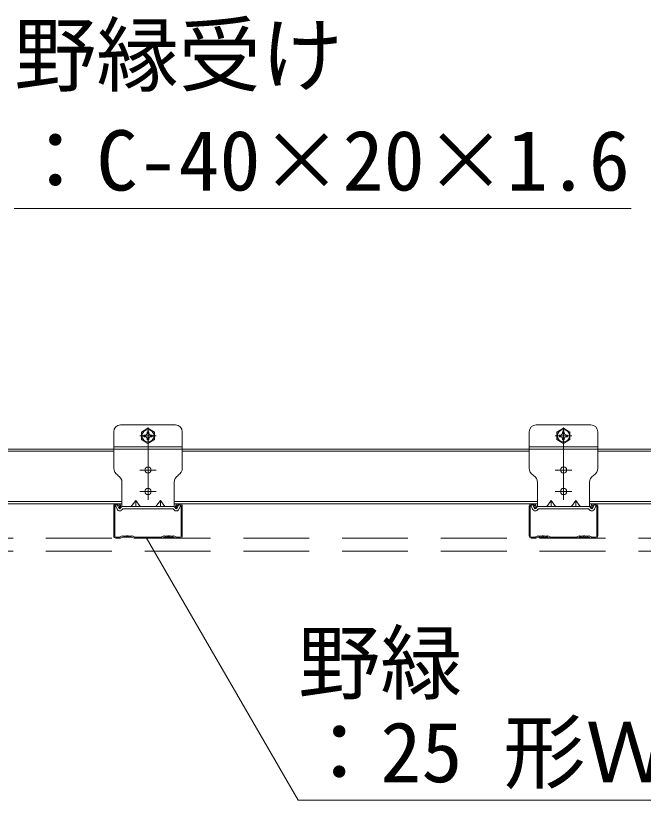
# Model space of a CAD drawing. Units: millimetres at full size, sheet at 1:40; details may follow other scales. Extents: x -7800 to 7800, y -5578 to 5491.
# Drawn here: x -3880 to -3423, y -4281 to -3709 of the extents above; entities that cross this region are included whole.
import ezdxf
from ezdxf.enums import TextEntityAlignment as Align

# ---------------------------------------------------------------- set-up
doc = ezdxf.new("R2010")
doc.units = ezdxf.units.MM
doc.header["$LTSCALE"] = 40
doc.linetypes.add('CHAIN1', pattern=[8, 5, -1, 1, -1])
doc.linetypes.add('DASHED1', pattern=[1.8, 1.2, -0.6])
doc.layers.add('2-6_文字', color=7, linetype='Continuous', lineweight=18)
doc.styles.add('ＭＳ ゴシック', font='')
doc.styles.get('ＭＳ ゴシック').set_extended_font_data('MS Gothic')

msp = doc.modelspace()

# ---------------------------------------------------------------- linework, layer by layer
at = {"layer": '2-6_文字'}
for p, q in [((-3881.55, -3849.66), (-3431.55, -3849.66)), ((-3808.9, -4066.53), (-3808.9, -4088.53)), ((-3808.1, -4066.53), (-3808.1, -4088.53)), ((-3805.9, -4065.03), (-3807.4, -4065.03)), ((-3805.9, -4065.83), (-3807.4, -4065.83)), ((-3804.7, -4068.03), (-3804.7, -4067.03)), ((-3804.7, -4068.03), (-3803.9, -4068.03)), ((-3803.9, -4068.03), (-3803.9, -4067.03)), ((-3763.9, -4067.03), (-3763.9, -4068.03)), ((-3763.9, -4068.03), (-3763.1, -4068.03)), ((-3763.1, -4067.03), (-3763.1, -4068.03)), ((-3760.4, -4065.03), (-3761.9, -4065.03)), ((-3760.4, -4065.83), (-3761.9, -4065.83)), ((-3759.7, -4088.53), (-3759.7, -4066.53)), ((-3758.9, -4088.53), (-3758.9, -4066.53)), ((-3505.9, -4066.53), (-3505.9, -4088.53)), ((-3505.1, -4066.53), (-3505.1, -4088.53)), ((-3502.9, -4065.03), (-3504.4, -4065.03)), ((-3502.9, -4065.83), (-3504.4, -4065.83)), ((-3501.7, -4068.03), (-3501.7, -4067.03)), ((-3501.7, -4068.03), (-3500.9, -4068.03)), ((-3500.9, -4068.03), (-3500.9, -4067.03)), ((-3460.9, -4067.03), (-3460.9, -4068.03)), ((-3460.9, -4068.03), (-3460.1, -4068.03)), ((-3460.1, -4067.03), (-3460.1, -4068.03)), ((-3457.4, -4065.03), (-3458.9, -4065.03)), ((-3457.4, -4065.83), (-3458.9, -4065.83)), ((-3456.7, -4088.53), (-3456.7, -4066.53)), ((-3455.9, -4088.53), (-3455.9, -4066.53)), ((-3807.4, -4089.23), (-3804.32, -4089.23)), ((-3807.4, -4090.03), (-3804.09, -4090.03)), ((-3802.65, -4088.49), (-3804.2, -4089.2)), ((-3804.09, -4090.03), (-3802.32, -4089.22)), ((-3801.97, -4089.28), (-3802.04, -4089.24)), ((-3801.55, -4088.6), (-3801.62, -4088.56)), ((-3801.24, -4088.6), (-3801.17, -4088.56)), ((-3800.82, -4089.28), (-3800.75, -4089.24)), ((-3800.37, -4089.28), (-3800.44, -4089.24)), ((-3799.95, -4088.6), (-3800.02, -4088.56)), ((-3799.64, -4088.6), (-3799.57, -4088.56)), ((-3799.22, -4089.28), (-3799.15, -4089.24)), ((-3798.77, -4089.28), (-3798.84, -4089.24)), ((-3798.35, -4088.6), (-3798.42, -4088.56)), ((-3798.04, -4088.6), (-3797.97, -4088.56)), ((-3797.62, -4089.28), (-3797.55, -4089.24)), ((-3797.17, -4089.28), (-3797.24, -4089.24)), ((-3796.75, -4088.6), (-3796.82, -4088.56)), ((-3796.44, -4088.6), (-3796.37, -4088.56)), ((-3796.02, -4089.28), (-3795.95, -4089.24)), ((-3795.67, -4089.22), (-3793.91, -4090.03)), ((-3795.34, -4088.49), (-3793.79, -4089.2)), ((-3793.91, -4090.03), (-3773.89, -4090.03)), ((-3793.67, -4089.23), (-3774.12, -4089.23)), ((-3785.14, -4089.62), (-3674.47, -4281.3)), ((-3772.45, -4088.49), (-3774, -4089.2)), ((-3772.12, -4089.22), (-3773.89, -4090.03)), ((-3771.77, -4089.28), (-3771.84, -4089.24)), ((-3771.35, -4088.6), (-3771.42, -4088.56)), ((-3771.04, -4088.6), (-3770.97, -4088.56)), ((-3770.62, -4089.28), (-3770.55, -4089.24)), ((-3770.17, -4089.28), (-3770.24, -4089.24)), ((-3769.75, -4088.6), (-3769.82, -4088.56)), ((-3769.44, -4088.6), (-3769.37, -4088.56)), ((-3769.02, -4089.28), (-3768.95, -4089.24)), ((-3768.57, -4089.28), (-3768.64, -4089.24)), ((-3768.15, -4088.6), (-3768.22, -4088.56)), ((-3767.84, -4088.6), (-3767.77, -4088.56)), ((-3767.42, -4089.28), (-3767.35, -4089.24)), ((-3766.97, -4089.28), (-3767.04, -4089.24)), ((-3766.55, -4088.6), (-3766.62, -4088.56)), ((-3766.24, -4088.6), (-3766.17, -4088.56)), ((-3765.82, -4089.28), (-3765.75, -4089.24)), ((-3763.71, -4090.03), (-3765.47, -4089.22)), ((-3765.14, -4088.49), (-3763.59, -4089.2)), ((-3763.71, -4090.03), (-3760.4, -4090.03)), ((-3763.47, -4089.23), (-3760.4, -4089.23)), ((-3504.4, -4089.23), (-3501.32, -4089.23)), ((-3504.4, -4090.03), (-3501.09, -4090.03)), ((-3499.65, -4088.49), (-3501.2, -4089.2)), ((-3501.09, -4090.03), (-3499.32, -4089.22)), ((-3498.97, -4089.28), (-3499.04, -4089.24)), ((-3498.55, -4088.6), (-3498.62, -4088.56)), ((-3498.24, -4088.6), (-3498.17, -4088.56)), ((-3497.82, -4089.28), (-3497.75, -4089.24)), ((-3497.37, -4089.28), (-3497.44, -4089.24)), ((-3496.95, -4088.6), (-3497.02, -4088.56)), ((-3496.64, -4088.6), (-3496.57, -4088.56)), ((-3496.22, -4089.28), (-3496.15, -4089.24)), ((-3495.77, -4089.28), (-3495.84, -4089.24)), ((-3495.35, -4088.6), (-3495.42, -4088.56)), ((-3495.04, -4088.6), (-3494.97, -4088.56)), ((-3494.62, -4089.28), (-3494.55, -4089.24)), ((-3494.17, -4089.28), (-3494.24, -4089.24)), ((-3493.75, -4088.6), (-3493.82, -4088.56)), ((-3493.44, -4088.6), (-3493.37, -4088.56)), ((-3493.02, -4089.28), (-3492.95, -4089.24)), ((-3492.67, -4089.22), (-3490.91, -4090.03)), ((-3492.34, -4088.49), (-3490.79, -4089.2)), ((-3490.91, -4090.03), (-3470.89, -4090.03)), ((-3490.67, -4089.23), (-3471.12, -4089.23)), ((-3469.45, -4088.49), (-3471, -4089.2)), ((-3469.12, -4089.22), (-3470.89, -4090.03)), ((-3468.77, -4089.28), (-3468.84, -4089.24)), ((-3468.35, -4088.6), (-3468.42, -4088.56)), ((-3468.04, -4088.6), (-3467.97, -4088.56)), ((-3467.62, -4089.28), (-3467.55, -4089.24)), ((-3467.17, -4089.28), (-3467.24, -4089.24)), ((-3466.75, -4088.6), (-3466.82, -4088.56)), ((-3466.44, -4088.6), (-3466.37, -4088.56)), ((-3466.02, -4089.28), (-3465.95, -4089.24)), ((-3465.57, -4089.28), (-3465.64, -4089.24)), ((-3465.15, -4088.6), (-3465.22, -4088.56)), ((-3464.84, -4088.6), (-3464.77, -4088.56)), ((-3464.42, -4089.28), (-3464.35, -4089.24)), ((-3463.97, -4089.28), (-3464.04, -4089.24)), ((-3463.55, -4088.6), (-3463.62, -4088.56)), ((-3463.24, -4088.6), (-3463.17, -4088.56)), ((-3462.82, -4089.28), (-3462.75, -4089.24)), ((-3460.71, -4090.03), (-3462.47, -4089.22)), ((-3462.14, -4088.49), (-3460.59, -4089.2)), ((-3460.71, -4090.03), (-3457.4, -4090.03)), ((-3460.47, -4089.23), (-3457.4, -4089.23)), ((-3674.47, -4281.3), (-3134.47, -4281.3))]:
    msp.add_line(p, q, dxfattribs=at)
at = {"layer": '2-6_文字', "color": 3}
for p, q in [((-3803.9, -4007.43), (-3783.9, -4007.43)), ((-3783.94, -4009.93), (-3788.71, -4012.68)), ((-3783.94, -4009.93), (-3779.18, -4012.68)), ((-3763.9, -4007.43), (-3783.9, -4007.43)), ((-3500.9, -4007.43), (-3480.9, -4007.43)), ((-3480.94, -4009.93), (-3485.71, -4012.68)), ((-3480.94, -4009.93), (-3476.18, -4012.68)), ((-3460.9, -4007.43), (-3480.9, -4007.43)), ((-3808.9, -4012.43), (-3808.9, -4039.03)), ((-3788.71, -4012.68), (-3788.71, -4018.18)), ((-3786.88, -4014.83), (-3786.3, -4014.83)), ((-3786.88, -4016.03), (-3786.3, -4016.03)), ((-3784.54, -4012.49), (-3784.54, -4013.04)), ((-3784.54, -4018.37), (-3784.54, -4017.81)), ((-3783.34, -4012.49), (-3783.34, -4013.3)), ((-3783.34, -4012.49), (-3783.34, -4013.04)), ((-3783.34, -4018.37), (-3783.34, -4017.55)), ((-3783.34, -4018.37), (-3783.34, -4017.81)), ((-3781, -4014.83), (-3781.59, -4014.83)), ((-3781, -4016.03), (-3781.59, -4016.03)), ((-3779.18, -4012.68), (-3779.18, -4018.18)), ((-3758.9, -4012.43), (-3758.9, -4039.03)), ((-3505.9, -4012.43), (-3505.9, -4039.03)), ((-3485.71, -4012.68), (-3485.71, -4018.18)), ((-3483.88, -4014.83), (-3483.3, -4014.83)), ((-3483.88, -4016.03), (-3483.3, -4016.03)), ((-3481.54, -4012.49), (-3481.54, -4013.04)), ((-3481.54, -4018.37), (-3481.54, -4017.81)), ((-3480.34, -4012.49), (-3480.34, -4013.3)), ((-3480.34, -4012.49), (-3480.34, -4013.04)), ((-3480.34, -4018.37), (-3480.34, -4017.55)), ((-3480.34, -4018.37), (-3480.34, -4017.81)), ((-3478, -4014.83), (-3478.59, -4014.83)), ((-3478, -4016.03), (-3478.59, -4016.03)), ((-3476.18, -4012.68), (-3476.18, -4018.18)), ((-3455.9, -4012.43), (-3455.9, -4039.03)), ((-3808.9, -4023.43), (-3783.9, -4023.43)), ((-3783.94, -4020.93), (-3788.71, -4018.18)), ((-3783.94, -4020.93), (-3779.18, -4018.18)), ((-3758.9, -4023.43), (-3783.9, -4023.43)), ((-3505.9, -4023.43), (-3480.9, -4023.43)), ((-3480.94, -4020.93), (-3485.71, -4018.18)), ((-3480.94, -4020.93), (-3476.18, -4018.18)), ((-3455.9, -4023.43), (-3480.9, -4023.43)), ((-4061.9, -4025.03), (-3808.9, -4025.03)), ((-4061.9, -4026.63), (-3808.9, -4026.63)), ((-3758.9, -4025.03), (-3505.9, -4025.03)), ((-3758.9, -4026.63), (-3505.9, -4026.63)), ((-3455.9, -4025.03), (-3401.9, -4025.03)), ((-3455.9, -4026.63), (-3401.9, -4026.63)), ((-3805.98, -4044.17), (-3805.81, -4044.28)), ((-3761.81, -4044.17), (-3761.98, -4044.28)), ((-3502.98, -4044.17), (-3502.81, -4044.28)), ((-3458.81, -4044.17), (-3458.98, -4044.28)), ((-3802.9, -4049.42), (-3802.9, -4067.03)), ((-3764.9, -4049.42), (-3764.9, -4067.03)), ((-3499.9, -4049.42), (-3499.9, -4067.03)), ((-3461.9, -4049.42), (-3461.9, -4067.03)), ((-4067.9, -4063.43), (-3802.9, -4063.43)), ((-3792.9, -4062.55), (-3796.15, -4067.03)), ((-3792.9, -4062.55), (-3792.9, -4067.03)), ((-3792.9, -4062.55), (-3789.65, -4067.03)), ((-3774.9, -4062.55), (-3778.15, -4067.03)), ((-3774.9, -4062.55), (-3771.65, -4067.03)), ((-3774.9, -4062.55), (-3774.9, -4067.03)), ((-3764.9, -4063.43), (-3499.9, -4063.43)), ((-3489.9, -4062.55), (-3493.15, -4067.03)), ((-3489.9, -4062.55), (-3489.9, -4067.03)), ((-3489.9, -4062.55), (-3486.65, -4067.03)), ((-3471.9, -4062.55), (-3475.15, -4067.03)), ((-3471.9, -4062.55), (-3468.65, -4067.03)), ((-3471.9, -4062.55), (-3471.9, -4067.03)), ((-3461.9, -4063.43), (-3401.9, -4063.43)), ((-4067.9, -4065.03), (-3802.9, -4065.03)), ((-3806.29, -4065.64), (-3807.73, -4066.35)), ((-3806.39, -4069.02), (-3807.73, -4066.35)), ((-3804.96, -4068.31), (-3806.29, -4065.64)), ((-3804.14, -4068.42), (-3802.9, -4067.03)), ((-3802.95, -4069.48), (-3802.18, -4068.63)), ((-3802.9, -4067.03), (-3783.9, -4067.03)), ((-3802.18, -4068.63), (-3783.9, -4068.63)), ((-3764.89, -4067.03), (-3783.89, -4067.03)), ((-3765.61, -4068.63), (-3783.89, -4068.63)), ((-3764.84, -4069.48), (-3765.61, -4068.63)), ((-3764.9, -4065.03), (-3499.9, -4065.03)), ((-3763.65, -4068.42), (-3764.89, -4067.03)), ((-3762.83, -4068.31), (-3761.5, -4065.64)), ((-3761.5, -4065.64), (-3760.07, -4066.35)), ((-3761.4, -4069.02), (-3760.07, -4066.35)), ((-3503.29, -4065.64), (-3504.73, -4066.35)), ((-3503.39, -4069.02), (-3504.73, -4066.35)), ((-3501.96, -4068.31), (-3503.29, -4065.64)), ((-3501.14, -4068.42), (-3499.9, -4067.03)), ((-3499.95, -4069.48), (-3499.18, -4068.63)), ((-3499.9, -4067.03), (-3480.9, -4067.03)), ((-3499.18, -4068.63), (-3480.9, -4068.63)), ((-3461.89, -4067.03), (-3480.89, -4067.03)), ((-3462.61, -4068.63), (-3480.89, -4068.63)), ((-3461.84, -4069.48), (-3462.61, -4068.63)), ((-3461.9, -4065.03), (-3401.9, -4065.03)), ((-3460.65, -4068.42), (-3461.89, -4067.03)), ((-3459.83, -4068.31), (-3458.5, -4065.64)), ((-3458.5, -4065.64), (-3457.07, -4066.35)), ((-3458.4, -4069.02), (-3457.07, -4066.35))]:
    msp.add_line(p, q, dxfattribs=at)
at = {"layer": '2-6_文字', "color": 4, "linetype": 'CHAIN1', "lineweight": 9}
for p, q in [((-3783.9, -4009.43), (-3783.9, -4062.03)), ((-3480.9, -4009.43), (-3480.9, -4062.03)), ((-3789.9, -4015.43), (-3777.9, -4015.43)), ((-3486.9, -4015.43), (-3474.9, -4015.43)), ((-3777.9, -4040.43), (-3789.9, -4040.43)), ((-3474.9, -4040.43), (-3486.9, -4040.43)), ((-3777.9, -4056.03), (-3789.9, -4056.03)), ((-3474.9, -4056.03), (-3486.9, -4056.03))]:
    msp.add_line(p, q, dxfattribs=at)
at = {"layer": '2-6_文字', "color": 3, "linetype": 'DASHED1'}
for p, q in [((-3808.9, -4025.03), (-3783.9, -4025.03)), ((-3758.9, -4025.03), (-3783.9, -4025.03)), ((-3505.9, -4025.03), (-3480.9, -4025.03)), ((-3455.9, -4025.03), (-3480.9, -4025.03))]:
    msp.add_line(p, q, dxfattribs=at)
at = {"layer": '2-6_文字', "color": 4, "linetype": 'DASHED1', "lineweight": 9}
for p, q in [((-2226.32, -4090.03), (-4565.91, -4090.03)), ((-2226.32, -4099.53), (-4565.91, -4099.53))]:
    msp.add_line(p, q, dxfattribs=at)
at = {"layer": '2-6_文字', "color": 3}
for centre, radius in [((-3783.94, -4015.43), 4.4), ((-3480.94, -4015.43), 4.4), ((-3783.89, -4040.43), 2.25), ((-3480.89, -4040.43), 2.25), ((-3783.89, -4056.03), 2.25), ((-3480.89, -4056.03), 2.25)]:
    msp.add_circle(centre, radius, dxfattribs=at)
for centre, radius, start, end in [((-3803.9, -4012.43), 5, 90, 180), ((-3763.9, -4012.43), 5, 0, 90), ((-3500.9, -4012.43), 5, 90, 180), ((-3460.9, -4012.43), 5, 0, 90), ((-3783.94, -4015.43), 3, 168.463, 191.5133), ((-3786.14, -4013.23), 1.6, 264.363, 6.6734), ((-3786.14, -4017.62), 1.6, 353.3265, 95.637), ((-3783.94, -4015.43), 3, 78.463, 101.537), ((-3781.75, -4013.23), 1.6, 173.3265, 275.637), ((-3781.75, -4017.62), 1.6, 84.363, 186.6735), ((-3783.94, -4015.43), 3, 348.4867, 11.537), ((-3480.94, -4015.43), 3, 168.463, 191.5133), ((-3483.14, -4013.23), 1.6, 264.363, 6.6734), ((-3483.14, -4017.62), 1.6, 353.3265, 95.637), ((-3480.94, -4015.43), 3, 78.463, 101.537), ((-3478.75, -4013.23), 1.6, 173.3265, 275.637), ((-3478.75, -4017.62), 1.6, 84.363, 186.6735), ((-3480.94, -4015.43), 3, 348.4867, 11.537), ((-3783.94, -4015.43), 3, 258.463, 281.537), ((-3480.94, -4015.43), 3, 258.463, 281.537), ((-3802.9, -4039.03), 6, 180, 239.0369), ((-3764.9, -4039.03), 6, 300.9631, 0), ((-3499.9, -4039.03), 6, 180, 239.0369), ((-3461.9, -4039.03), 6, 300.9631, 0), ((-3808.9, -4049.42), 6, 0, 59.0369), ((-3758.9, -4049.42), 6, 120.9631, 180), ((-3505.9, -4049.42), 6, 0, 59.0369), ((-3455.9, -4049.42), 6, 120.9631, 180), ((-3804.51, -4068.08), 2.1, 206.5, 318.1581), ((-3804.51, -4068.08), 0.5, 206.5, 318.1581), ((-3763.28, -4068.08), 2.1, 221.8419, 333.5), ((-3763.28, -4068.08), 0.5, 221.8419, 333.5), ((-3501.51, -4068.08), 2.1, 206.5, 318.1581), ((-3501.51, -4068.08), 0.5, 206.5, 318.1581), ((-3460.28, -4068.08), 2.1, 221.8419, 333.5), ((-3460.28, -4068.08), 0.5, 221.8419, 333.5)]:
    msp.add_arc(centre, radius, start, end, dxfattribs=at)
at = {"layer": '2-6_文字'}
for centre, radius, start, end in [((-3807.4, -4066.53), 1.5, 90, 180), ((-3807.4, -4066.53), 0.7, 90, 180), ((-3805.9, -4067.03), 2, 0, 90), ((-3805.9, -4067.03), 1.2, 0, 90), ((-3761.9, -4067.03), 2, 90, 180), ((-3761.9, -4067.03), 1.2, 90, 180), ((-3760.4, -4066.53), 1.5, 0, 90), ((-3760.4, -4066.53), 0.7, 0, 90), ((-3504.4, -4066.53), 1.5, 90, 180), ((-3504.4, -4066.53), 0.7, 90, 180), ((-3502.9, -4067.03), 2, 0, 90), ((-3502.9, -4067.03), 1.2, 0, 90), ((-3458.9, -4067.03), 2, 90, 180), ((-3458.9, -4067.03), 1.2, 90, 180), ((-3457.4, -4066.53), 1.5, 0, 90), ((-3457.4, -4066.53), 0.7, 0, 90), ((-3807.4, -4088.53), 1.5, 180, 270), ((-3807.4, -4088.53), 0.7, 180, 270), ((-3804.32, -4088.93), 0.3, 270, 294.4465), ((-3804.32, -4088.93), 1.1, 270, 294.4465), ((-3802.2, -4089.5), 1.1, 58.5241, 114.4465), ((-3802.2, -4089.5), 0.3, 58.5241, 114.4465), ((-3801.4, -4088.34), 1.1, 238.524, 301.4759), ((-3801.4, -4088.34), 0.3, 238.524, 301.4759), ((-3800.6, -4089.5), 1.1, 58.5241, 121.4759), ((-3800.6, -4089.5), 0.3, 58.5241, 121.4759), ((-3799.8, -4088.34), 1.1, 238.524, 301.4759), ((-3799.8, -4088.34), 0.3, 238.524, 301.4759), ((-3799, -4089.5), 1.1, 90, 121.4759), ((-3799, -4089.5), 0.3, 90, 121.4759), ((-3799, -4089.5), 1.1, 58.5241, 90), ((-3799, -4089.5), 0.3, 58.5241, 90), ((-3798.2, -4088.34), 1.1, 238.524, 301.4759), ((-3798.2, -4088.34), 0.3, 238.524, 301.4759), ((-3797.4, -4089.5), 1.1, 58.5241, 121.4759), ((-3797.4, -4089.5), 0.3, 58.5241, 121.4759), ((-3796.6, -4088.34), 1.1, 238.524, 301.4759), ((-3796.6, -4088.34), 0.3, 238.524, 301.4759), ((-3795.8, -4089.5), 1.1, 65.5535, 121.4759), ((-3795.8, -4089.5), 0.3, 65.5535, 121.4759), ((-3793.67, -4088.93), 1.1, 245.5535, 269.6159), ((-3793.67, -4088.93), 0.3, 245.5535, 270), ((-3774.12, -4088.93), 0.3, 270, 294.4465), ((-3774.12, -4088.93), 1.1, 270.3841, 294.4465), ((-3772, -4089.5), 1.1, 58.5241, 114.4465), ((-3772, -4089.5), 0.3, 58.5241, 114.4465), ((-3771.2, -4088.34), 1.1, 238.524, 301.4759), ((-3771.2, -4088.34), 0.3, 238.524, 301.4759), ((-3770.4, -4089.5), 1.1, 58.5241, 121.4759), ((-3770.4, -4089.5), 0.3, 58.5241, 121.4759), ((-3769.6, -4088.34), 1.1, 238.524, 301.4759), ((-3769.6, -4088.34), 0.3, 238.524, 301.4759), ((-3768.8, -4089.5), 1.1, 90, 121.4759), ((-3768.8, -4089.5), 0.3, 90, 121.4759), ((-3768.8, -4089.5), 1.1, 58.5241, 90), ((-3768.8, -4089.5), 0.3, 58.5241, 90), ((-3768, -4088.34), 1.1, 238.524, 301.4759), ((-3768, -4088.34), 0.3, 238.524, 301.4759), ((-3767.2, -4089.5), 1.1, 58.5241, 121.4759), ((-3767.2, -4089.5), 0.3, 58.5241, 121.4759), ((-3766.4, -4088.34), 1.1, 238.524, 301.4759), ((-3766.4, -4088.34), 0.3, 238.524, 301.4759), ((-3765.6, -4089.5), 1.1, 65.5535, 121.4759), ((-3765.6, -4089.5), 0.3, 65.5535, 121.4759), ((-3763.47, -4088.93), 1.1, 245.5535, 270), ((-3763.47, -4088.93), 0.3, 245.5535, 270), ((-3760.4, -4088.53), 1.5, 270, 0), ((-3760.4, -4088.53), 0.7, 270, 0), ((-3504.4, -4088.53), 1.5, 180, 270), ((-3504.4, -4088.53), 0.7, 180, 270), ((-3501.32, -4088.93), 0.3, 270, 294.4465), ((-3501.32, -4088.93), 1.1, 270, 294.4465), ((-3499.2, -4089.5), 1.1, 58.5241, 114.4465), ((-3499.2, -4089.5), 0.3, 58.5241, 114.4465), ((-3498.4, -4088.34), 1.1, 238.524, 301.4759), ((-3498.4, -4088.34), 0.3, 238.524, 301.4759), ((-3497.6, -4089.5), 1.1, 58.5241, 121.4759), ((-3497.6, -4089.5), 0.3, 58.5241, 121.4759), ((-3496.8, -4088.34), 1.1, 238.524, 301.4759), ((-3496.8, -4088.34), 0.3, 238.524, 301.4759), ((-3496, -4089.5), 1.1, 90, 121.4759), ((-3496, -4089.5), 0.3, 90, 121.4759), ((-3496, -4089.5), 1.1, 58.5241, 90), ((-3496, -4089.5), 0.3, 58.5241, 90), ((-3495.2, -4088.34), 1.1, 238.524, 301.4759), ((-3495.2, -4088.34), 0.3, 238.524, 301.4759), ((-3494.4, -4089.5), 1.1, 58.5241, 121.4759), ((-3494.4, -4089.5), 0.3, 58.5241, 121.4759), ((-3493.6, -4088.34), 1.1, 238.524, 301.4759), ((-3493.6, -4088.34), 0.3, 238.524, 301.4759), ((-3492.8, -4089.5), 1.1, 65.5535, 121.4759), ((-3492.8, -4089.5), 0.3, 65.5535, 121.4759), ((-3490.67, -4088.93), 1.1, 245.5535, 269.6159), ((-3490.67, -4088.93), 0.3, 245.5535, 270), ((-3471.12, -4088.93), 0.3, 270, 294.4465), ((-3471.12, -4088.93), 1.1, 270.3841, 294.4465), ((-3469, -4089.5), 1.1, 58.5241, 114.4465), ((-3469, -4089.5), 0.3, 58.5241, 114.4465), ((-3468.2, -4088.34), 1.1, 238.524, 301.4759), ((-3468.2, -4088.34), 0.3, 238.524, 301.4759), ((-3467.4, -4089.5), 1.1, 58.5241, 121.4759), ((-3467.4, -4089.5), 0.3, 58.5241, 121.4759), ((-3466.6, -4088.34), 1.1, 238.524, 301.4759), ((-3466.6, -4088.34), 0.3, 238.524, 301.4759), ((-3465.8, -4089.5), 1.1, 90, 121.4759), ((-3465.8, -4089.5), 0.3, 90, 121.4759), ((-3465.8, -4089.5), 1.1, 58.5241, 90), ((-3465.8, -4089.5), 0.3, 58.5241, 90), ((-3465, -4088.34), 1.1, 238.524, 301.4759), ((-3465, -4088.34), 0.3, 238.524, 301.4759), ((-3464.2, -4089.5), 1.1, 58.5241, 121.4759), ((-3464.2, -4089.5), 0.3, 58.5241, 121.4759), ((-3463.4, -4088.34), 1.1, 238.524, 301.4759), ((-3463.4, -4088.34), 0.3, 238.524, 301.4759), ((-3462.6, -4089.5), 1.1, 65.5535, 121.4759), ((-3462.6, -4089.5), 0.3, 65.5535, 121.4759), ((-3460.47, -4088.93), 1.1, 245.5535, 270), ((-3460.47, -4088.93), 0.3, 245.5535, 270), ((-3457.4, -4088.53), 1.5, 270, 0), ((-3457.4, -4088.53), 0.7, 270, 0)]:
    msp.add_arc(centre, radius, start, end, dxfattribs=at)

# ---------------------------------------------------------------- texts
at = {"layer": '2-6_文字', "style": 'ＭＳ ゴシック'}
for s, p in [('野縁受け', (-3881.55, -3772.77)), ('：C-40×20×1.6', (-3881.55, -3849.66)), ('野緑', (-3674.47, -4216.2)), ('：25 形Ｗバー(0.8)', (-3674.47, -4281.3))]:
    msp.add_text(s, height=43.99, dxfattribs=at).set_placement(p, align=Align.BOTTOM_LEFT)

doc.saveas('drawing.dxf')
